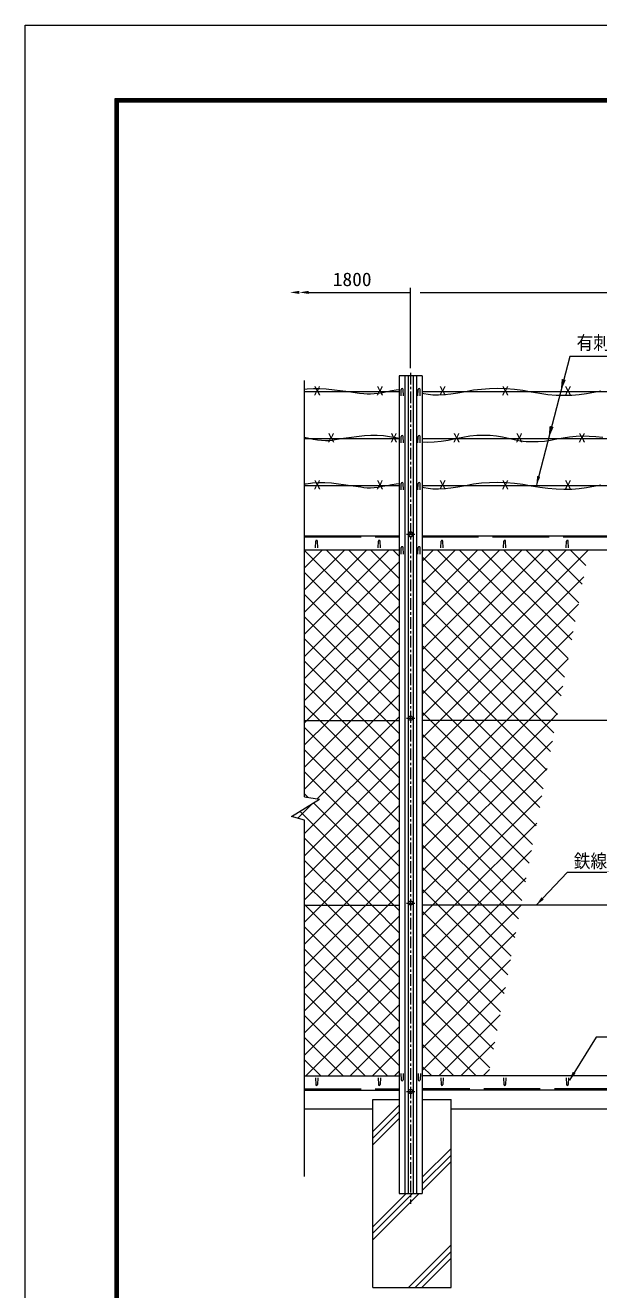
# Model space of a CAD drawing. Units: millimetres, scale not verified. Extents: x -4455 to 4455, y -3150 to 3150.
# Drawn here: x -4455 to -2625, y -887 to 3150 of the extents above; entities that cross this region are included whole.
import ezdxf
from ezdxf.enums import TextEntityAlignment as Align

# ---------------------------------------------------------------- set-up
doc = ezdxf.new("R2010")
doc.units = ezdxf.units.MM
doc.header["$LTSCALE"] = 30
doc.linetypes.add('DASHED', pattern=[7.5, 6, -1.5])
doc.linetypes.add('USER1', pattern=[2, 1.25, -0.25, 0.25, -0.25])
for name, color, linetype, lineweight in [('0-0_1部材', 3, 'Continuous', 18), ('0-1_5寸法', 1, 'Continuous', 18), ('0-3_8部品', 3, 'Continuous', 18), ('0-4_4基礎', 4, 'Continuous', 18), ('0-5_2網', 4, 'Continuous', 18), ('0-8_7詳細', 7, 'Continuous', 18), ('0-9_6文字', 3, 'Continuous', 9), ('0-A_中心線', 1, 'USER1', 18), ('0-B_KOUZOU', 7, 'Continuous', 9), ('0-D_GL', 7, 'Continuous', 9), ('0-E_0', 3, 'Continuous', 18), ('0-F_D-TTL', 7, 'Continuous', 9)]:
    doc.layers.add(name, color=color, linetype=linetype, lineweight=lineweight)
doc.styles.add('ＭＳ ゴシック', font='')
doc.styles.get('ＭＳ ゴシック').set_extended_font_data('MS Gothic')

msp = doc.modelspace()

# ---------------------------------------------------------------- linework, layer by layer
at = {"layer": '0-0_1部材', "color": 7, "lineweight": 9}
for p, q in [((-3261.72, 2030.91), (-3261.72, -579.09)), ((-3188.72, 2030.91), (-3261.72, 2030.91)), ((-3188.72, 2030.91), (-3188.72, -579.09)), ((-3563.42, 1520.91), (-3261.72, 1520.91)), ((-3188.72, 1520.91), (-1461.72, 1520.91)), ((-3563.42, 1475.91), (-3261.72, 1475.91)), ((-3188.72, 1475.91), (-1461.72, 1475.91)), ((-3563.42, -204.09), (-3261.72, -204.09)), ((-3563.42, -249.09), (-3261.72, -249.09))]:
    msp.add_line(p, q, dxfattribs=at)
at = {"layer": '0-0_1部材'}
for p, q in [((-3244.22, 2030.91), (-3244.22, -579.09)), ((-3232.72, 2030.91), (-3232.72, -579.09)), ((-3217.72, 2030.91), (-3217.72, -579.09)), ((-3206.22, 2030.91), (-3206.22, -579.09)), ((-3528.97, 1482.41), (-3528.22, 1502.91)), ((-3521.47, 1482.41), (-3522.22, 1502.91)), ((-3328.97, 1482.41), (-3328.22, 1502.91)), ((-3321.47, 1482.41), (-3322.22, 1502.91)), ((-3128.97, 1482.41), (-3128.22, 1502.91)), ((-3121.47, 1482.41), (-3122.22, 1502.91)), ((-2928.97, 1482.41), (-2928.22, 1502.91)), ((-2921.47, 1482.41), (-2922.22, 1502.91)), ((-2728.97, 1482.41), (-2728.22, 1502.91)), ((-2721.47, 1482.41), (-2722.22, 1502.91)), ((-3563.42, 930.91), (-3261.72, 930.91)), ((-1461.72, 930.91), (-3188.72, 930.91)), ((-3563.42, 340.91), (-3261.72, 340.91)), ((-1461.72, 340.91), (-3188.72, 340.91)), ((-3528.97, -210.59), (-3528.22, -231.09)), ((-3521.47, -210.59), (-3522.22, -231.09)), ((-3328.97, -210.59), (-3328.22, -231.09)), ((-3321.47, -210.59), (-3322.22, -231.09)), ((-3128.97, -210.59), (-3128.22, -231.09)), ((-3121.47, -210.59), (-3122.22, -231.09)), ((-2928.97, -210.59), (-2928.22, -231.09)), ((-2921.47, -210.59), (-2922.22, -231.09)), ((-2728.97, -210.59), (-2728.22, -231.09)), ((-2721.47, -210.59), (-2722.22, -231.09))]:
    msp.add_line(p, q, dxfattribs=at)
at = {"layer": '0-0_1部材', "color": 4}
for p, q in [((-3563.42, 686.69), (-3563.42, 2016.43)), ((-3563.42, 686.69), (-3515.73, 680.06)), ((-3605.52, 624.34), (-3515.73, 680.06)), ((-3563.42, 612.35), (-3605.52, 624.34)), ((-3563.42, -525.1), (-3563.42, 612.35))]:
    msp.add_line(p, q, dxfattribs=at)
at = {"layer": '0-0_1部材', "color": 1}
for p, q in [((-3563.42, 1980.91), (-3261.72, 1980.91)), ((-3188.72, 1980.91), (-1461.72, 1980.91)), ((-3563.42, 1830.91), (-3261.72, 1830.91)), ((-3188.72, 1830.91), (-1461.72, 1830.91)), ((-3563.42, 1680.91), (-3261.72, 1680.91)), ((-3188.72, 1680.91), (-1461.72, 1680.91))]:
    msp.add_line(p, q, dxfattribs=at)
at = {"layer": '0-0_1部材', "color": 1, "linetype": 'DASHED'}
for p, q in [((-3563.42, 1516.91), (-3261.72, 1516.91)), ((-3188.72, 1516.91), (-1461.72, 1516.91)), ((-3563.42, -245.09), (-3261.72, -245.09)), ((-1461.72, -245.09), (-3188.72, -245.09))]:
    msp.add_line(p, q, dxfattribs=at)
at = {"layer": '0-0_1部材', "color": 1}
for points in [[(-3563.42, 1988.33), (-3555.44, 1989.32), (-3535.54, 1990.67), (-3515.43, 1990.92), (-3495.13, 1990.07), (-3423.15, 1980.91)], [(-3423.15, 1980.91), (-3387.89, 1976.03), (-3374.56, 1974.89), (-3364.3, 1974), (-3353.19, 1973.9), (-3341.21, 1974.61), (-3328.37, 1976.12), (-3314.68, 1978.43), (-3300.12, 1981.54), (-3285.37, 1984.56), (-3271.1, 1986.62), (-3261.72, 1987.35)], [(-3188.72, 1976.4), (-3183.47, 1974.79), (-3169.68, 1972.27), (-3154.12, 1970.91), (-3136.81, 1970.71), (-3117.75, 1971.69), (-3096.93, 1973.83), (-3074.35, 1977.14), (-3050.02, 1981.62), (-3024.69, 1986.02), (-2999.1, 1989.12), (-2973.27, 1990.91), (-2947.19, 1991.4), (-2920.86, 1990.58), (-2894.28, 1988.45), (-2867.45, 1985.02), (-2840.37, 1980.28), (-2813.46, 1975.54), (-2787.12, 1972.09), (-2761.35, 1969.94), (-2736.16, 1969.1), (-2711.55, 1969.55), (-2687.51, 1971.29), (-2664.04, 1974.34), (-2641.15, 1978.68), (-2618.39, 1983.09)], [(-3439.78, 1830.91), (-3466.48, 1826.59), (-3475.88, 1824.89), (-3486.14, 1824), (-3497.25, 1823.9), (-3509.23, 1824.61), (-3522.06, 1826.12), (-3535.76, 1828.43), (-3550.32, 1831.54), (-3563.42, 1834.23)], [(-3261.72, 1830.69), (-3272.68, 1833.33), (-3292.18, 1836.87), (-3311.88, 1839.32), (-3331.78, 1840.67), (-3351.88, 1840.92), (-3372.19, 1840.07), (-3439.78, 1830.91)], [(-3036.21, 1838.2), (-3058.87, 1834.71), (-3082.16, 1829.88), (-3105.49, 1825.06), (-3128.26, 1821.57), (-3150.49, 1819.41), (-3172.17, 1818.6), (-3188.72, 1819)], [(-2612.18, 1833.93), (-2633.97, 1836.47), (-2655.49, 1837.92), (-2676.73, 1838.27), (-2697.69, 1837.52), (-2718.38, 1835.67), (-2738.79, 1832.73), (-2758.93, 1828.68), (-2778.85, 1824.7), (-2798.59, 1821.94), (-2818.15, 1820.41), (-2837.54, 1820.09), (-2856.75, 1821.01), (-2875.79, 1823.14), (-2894.66, 1826.5), (-2913.35, 1831.08), (-2932.26, 1835.61), (-2951.8, 1838.8), (-2971.96, 1840.65), (-2992.75, 1841.17), (-3014.17, 1840.35), (-3036.21, 1838.2)], [(-3563.42, 1685.93), (-3558.26, 1686.87), (-3538.56, 1689.32), (-3518.66, 1690.67), (-3498.55, 1690.92), (-3478.25, 1690.07), (-3417.07, 1680.91)], [(-3417.07, 1680.91), (-3383.96, 1676.59), (-3374.56, 1674.89), (-3364.3, 1674), (-3353.19, 1673.9), (-3341.21, 1674.61), (-3328.37, 1676.12), (-3314.68, 1678.43), (-3300.12, 1681.54), (-3285.37, 1684.56), (-3271.1, 1686.62), (-3261.72, 1687.35)], [(-3188.72, 1676.4), (-3183.47, 1674.79), (-3169.68, 1672.27), (-3154.12, 1670.91), (-3136.81, 1670.71), (-3117.75, 1671.69), (-3096.93, 1673.83), (-3074.35, 1677.14), (-3050.02, 1681.62), (-3024.69, 1686.02), (-2999.1, 1689.12), (-2973.27, 1690.91), (-2947.19, 1691.4), (-2920.86, 1690.58), (-2894.28, 1688.45), (-2867.45, 1685.02), (-2840.37, 1680.28), (-2813.46, 1675.54), (-2787.12, 1672.09), (-2761.35, 1669.94), (-2736.16, 1669.1), (-2711.55, 1669.55), (-2687.51, 1671.29), (-2664.04, 1674.34), (-2641.15, 1678.68), (-2618.39, 1683.09)]]:
    msp.add_lwpolyline(points, dxfattribs=at)
at = {"layer": '0-0_1部材'}
for centre, start, end in [((-3525.22, 1502.91), 0, 180), ((-3325.22, 1502.91), 0, 180), ((-3125.22, 1502.91), 0, 180), ((-2925.22, 1502.91), 0, 180), ((-2725.22, 1502.91), 0, 180), ((-3525.22, -231.09), 180, 0), ((-3325.22, -231.09), 180, 0), ((-3125.22, -231.09), 180, 0), ((-2925.22, -231.09), 180, 0), ((-2725.22, -231.09), 180, 0)]:
    msp.add_arc(centre, 3, start, end, dxfattribs=at)
at = {"layer": '0-1_5寸法'}
msp.add_line((-3550.34, 2297.63), (-3225.22, 2297.63), dxfattribs=at)
for points in [[(-3580.34, 2302.63), (-3580.34, 2292.63), (-3610.34, 2297.63)], [(-3550.34, 2302.63), (-3550.34, 2292.63), (-3580.34, 2297.63)]]:
    msp.add_solid(points, dxfattribs=at)
at = {"layer": '0-3_8部品', "color": 1, "linetype": 'USER1'}
for p, q in [((-3238.66, 1525.36), (-3211.78, 1525.36)), ((-3238.65, 938.04), (-3211.77, 938.04)), ((-3238.65, 348.04), (-3211.77, 348.04)), ((-3238.65, -253.54), (-3211.77, -253.54))]:
    msp.add_line(p, q, dxfattribs=at)
at = {"layer": '0-3_8部品'}
msp.add_lwpolyline([(-3217.39, 1525.36), (-3221.31, 1532.15), (-3229.15, 1532.15), (-3233.07, 1525.36), (-3229.15, 1518.57), (-3221.31, 1518.57)], close=True, dxfattribs=at)
for centre in [(-3225.23, 1525.36), (-3225.22, 938.04), (-3225.22, 348.04), (-3225.22, -253.54)]:
    msp.add_circle(centre, 6.8, dxfattribs=at)
at = {"layer": '0-4_4基礎', "color": 7, "lineweight": 9}
for p, q in [((-3346.27, -879.09), (-3346.27, -279.09)), ((-3346.27, -279.09), (-3261.72, -279.09)), ((-3188.72, -279.09), (-3096.27, -279.09)), ((-3096.27, -879.09), (-3096.27, -279.09)), ((-3346.27, -879.09), (-3096.27, -879.09))]:
    msp.add_line(p, q, dxfattribs=at)
at = {"layer": '0-4_4基礎'}
for p, q in [((-3346.27, -381.87), (-3261.72, -297.32)), ((-3346.27, -403.08), (-3261.72, -318.53)), ((-3346.27, -424.29), (-3261.72, -339.74)), ((-3188.72, -527.78), (-3096.27, -435.33)), ((-3188.72, -548.99), (-3096.27, -456.54)), ((-3188.72, -570.2), (-3096.27, -477.75)), ((-3346.27, -727.75), (-3197.61, -579.09)), ((-3346.27, -706.54), (-3218.82, -579.09)), ((-3346.27, -685.33), (-3240.04, -579.09)), ((-3232.21, -879.09), (-3096.27, -743.15)), ((-3211, -879.09), (-3096.27, -764.36)), ((-3189.79, -879.09), (-3096.27, -785.57))]:
    msp.add_line(p, q, dxfattribs=at)
at = {"layer": '0-5_2網'}
for p, q in [((-3563.42, 1418.42), (-3505.94, 1475.91)), ((-3563.42, 1347.71), (-3435.23, 1475.91)), ((-3563.42, 1277), (-3364.52, 1475.91)), ((-3563.42, 1206.29), (-3293.81, 1475.91)), ((-3261.72, 1172.31), (-3563.42, 1474.02)), ((-3261.72, 1243.02), (-3494.6, 1475.91)), ((-3261.72, 1313.74), (-3423.89, 1475.91)), ((-3261.72, 1384.45), (-3353.18, 1475.91)), ((-3261.72, 1455.16), (-3282.47, 1475.91)), ((-3188.72, 1439.57), (-3152.39, 1475.91)), ((-3188.72, 1368.86), (-3081.68, 1475.91)), ((-3188.72, 1298.15), (-3010.96, 1475.91)), ((-3188.72, 1227.44), (-2940.25, 1475.91)), ((-3188.72, 1156.73), (-2869.54, 1475.91)), ((-3188.72, 1086.02), (-2798.83, 1475.91)), ((-3188.72, 1015.31), (-2728.12, 1475.91)), ((-3188.72, 944.6), (-2657.41, 1475.91)), ((-2734.2, 1069.06), (-3141.05, 1475.91)), ((-2722.88, 1128.44), (-3070.34, 1475.91)), ((-2711.55, 1187.83), (-2999.63, 1475.91)), ((-2700.22, 1247.21), (-2928.92, 1475.91)), ((-2688.89, 1306.59), (-2858.2, 1475.91)), ((-2677.56, 1365.97), (-2787.49, 1475.91)), ((-2666.23, 1425.35), (-2716.78, 1475.91)), ((-3563.42, 1135.58), (-3261.72, 1437.28)), ((-2745.53, 1009.68), (-3188.72, 1452.87)), ((-3261.72, 1101.6), (-3563.42, 1403.31)), ((-2756.86, 950.3), (-3188.72, 1382.16)), ((-3131.7, 930.91), (-2673.06, 1389.55)), ((-3563.42, 1064.87), (-3261.72, 1366.57)), ((-3261.72, 1030.89), (-3563.42, 1332.6)), ((-3563.42, 994.16), (-3261.72, 1295.86)), ((-2808.18, 930.91), (-3188.72, 1311.45)), ((-3060.99, 930.91), (-2689.73, 1302.17)), ((-3261.72, 960.18), (-3563.42, 1261.89)), ((-3555.96, 930.91), (-3261.72, 1225.15)), ((-2878.89, 930.91), (-3188.72, 1240.74)), ((-2990.28, 930.91), (-2706.4, 1214.78)), ((-3303.15, 930.91), (-3563.42, 1191.18)), ((-3485.25, 930.91), (-3261.72, 1154.44)), ((-2949.6, 930.91), (-3188.72, 1170.02)), ((-3373.86, 930.91), (-3563.42, 1120.47)), ((-3020.31, 930.91), (-3188.72, 1099.31)), ((-2919.57, 930.91), (-2723.07, 1127.4)), ((-3444.58, 930.91), (-3563.42, 1049.76)), ((-3414.54, 930.91), (-3261.72, 1083.73)), ((-3343.83, 930.91), (-3261.72, 1013.02)), ((-3091.02, 930.91), (-3188.72, 1028.6)), ((-2848.86, 930.91), (-2739.75, 1040.02)), ((-3563.42, 923.45), (-3555.96, 930.91)), ((-3563.42, 852.74), (-3485.25, 930.91)), ((-3563.42, 782.02), (-3414.54, 930.91)), ((-3563.42, 711.31), (-3343.83, 930.91)), ((-3261.72, 748.05), (-3444.58, 930.91)), ((-3261.72, 818.76), (-3373.86, 930.91)), ((-3261.72, 889.47), (-3303.15, 930.91)), ((-3188.72, 873.89), (-3131.7, 930.91)), ((-3188.72, 803.18), (-3060.99, 930.91)), ((-3188.72, 732.47), (-2990.28, 930.91)), ((-3188.72, 661.76), (-2919.57, 930.91)), ((-3188.72, 591.04), (-2848.86, 930.91)), ((-3188.72, 520.33), (-2778.15, 930.91)), ((-2813.51, 653.4), (-3091.02, 930.91)), ((-2802.18, 712.78), (-3020.31, 930.91)), ((-2790.85, 772.16), (-2949.6, 930.91)), ((-2779.52, 831.54), (-2878.89, 930.91)), ((-2768.19, 890.92), (-2808.18, 930.91)), ((-2778.15, 930.91), (-2756.42, 952.63)), ((-3261.72, 606.63), (-3563.42, 908.33)), ((-3563.42, 569.89), (-3261.72, 871.6)), ((-2836.17, 534.64), (-3188.72, 887.18)), ((-3188.72, 449.62), (-2773.09, 865.25)), ((-3261.72, 535.92), (-3563.42, 837.62)), ((-2847.5, 475.26), (-3188.72, 816.47)), ((-3563.42, 499.18), (-3261.72, 800.89)), ((-3188.72, 378.91), (-2789.77, 777.87)), ((-3261.72, 465.21), (-3563.42, 766.91)), ((-3563.42, 428.47), (-3261.72, 730.18)), ((-2858.83, 415.88), (-3188.72, 745.76)), ((-3552.38, 685.15), (-3563.42, 696.2)), ((-3156.01, 340.91), (-2806.44, 690.48)), ((-3585.42, 618.61), (-3537.45, 666.58)), ((-3563.42, 357.76), (-3261.72, 659.47)), ((-3261.72, 394.5), (-3535.2, 667.98)), ((-2870.16, 356.49), (-3188.72, 675.05)), ((-3509.57, 340.91), (-3261.72, 588.76)), ((-3085.3, 340.91), (-2823.11, 603.1)), ((-3349.55, 340.91), (-3563.42, 554.78)), ((-2996, 340.91), (-3188.72, 533.63)), ((-3438.86, 340.91), (-3261.72, 518.04)), ((-3014.59, 340.91), (-2839.78, 515.72)), ((-3420.26, 340.91), (-3563.42, 484.07)), ((-3368.15, 340.91), (-3261.72, 447.33)), ((-3066.71, 340.91), (-3188.72, 462.92)), ((-3490.97, 340.91), (-3563.42, 413.36)), ((-2943.88, 340.91), (-2856.46, 428.33)), ((-3137.42, 340.91), (-3188.72, 392.21)), ((-3563.42, 287.05), (-3509.57, 340.91)), ((-3563.42, 216.34), (-3438.86, 340.91)), ((-3563.42, 145.63), (-3368.15, 340.91)), ((-3261.72, 111.65), (-3490.97, 340.91)), ((-3261.72, 182.36), (-3420.26, 340.91)), ((-3261.72, 253.08), (-3349.55, 340.91)), ((-3188.72, 308.2), (-3156.01, 340.91)), ((-3188.72, 237.49), (-3085.3, 340.91)), ((-3188.72, 166.78), (-3014.59, 340.91)), ((-3188.72, 96.07), (-2943.88, 340.91)), ((-3188.72, 25.36), (-2873.17, 340.91)), ((-2915.48, 118.97), (-3137.42, 340.91)), ((-2904.15, 178.35), (-3066.71, 340.91)), ((-2892.82, 237.73), (-2996, 340.91)), ((-2873.17, 340.91), (-2873.13, 340.95)), ((-3563.42, 4.21), (-3261.72, 305.91)), ((-2926.81, 59.59), (-3188.72, 321.5)), ((-3261.72, -29.77), (-3563.42, 271.94)), ((-3188.72, -45.35), (-2889.8, 253.56)), ((-2938.14, 0.21), (-3188.72, 250.79)), ((-3563.42, -66.5), (-3261.72, 235.2)), ((-3261.72, -100.48), (-3563.42, 201.23)), ((-3563.42, -137.21), (-3261.72, 164.49)), ((-2949.47, -59.17), (-3188.72, 180.08)), ((-3188.72, -116.06), (-2906.48, 166.18)), ((-3261.72, -171.19), (-3563.42, 130.52)), ((-3559.59, -204.09), (-3261.72, 93.78)), ((-2960.8, -118.55), (-3188.72, 109.36)), ((-3299.52, -204.09), (-3563.42, 59.81)), ((-3188.72, -186.77), (-2923.15, 78.8)), ((-3488.88, -204.09), (-3261.72, 23.07)), ((-2972.13, -177.93), (-3188.72, 38.65)), ((-3370.24, -204.09), (-3563.42, -10.91)), ((-3016.68, -204.09), (-3188.72, -32.06)), ((-3135.33, -204.09), (-2939.82, -8.59)), ((-3418.17, -204.09), (-3261.72, -47.64)), ((-3440.95, -204.09), (-3563.42, -81.62)), ((-3347.46, -204.09), (-3261.72, -118.35)), ((-3087.39, -204.09), (-3188.72, -102.77)), ((-3064.62, -204.09), (-2956.49, -95.97)), ((-3511.66, -204.09), (-3563.42, -152.33)), ((-3276.75, -204.09), (-3261.72, -189.06)), ((-3158.1, -204.09), (-3188.72, -173.48)), ((-2993.91, -204.09), (-2973.17, -183.35))]:
    msp.add_line(p, q, dxfattribs=at)
for points in [[(-3261.72, 677.34), (-3515.29, 930.91), (-3563.42, 979.04)], [(-3522.97, 681.06), (-3273.12, 930.91), (-3261.72, 942.31)], [(-2824.84, 594.02), (-3161.73, 930.91), (-3188.72, 957.89)], [(-3261.72, 323.79), (-3278.84, 340.91), (-3578.83, 640.9)], [(-2881.49, 297.11), (-2925.29, 340.91), (-3188.72, 604.34)], [(-3563.42, 74.92), (-3297.44, 340.91), (-3261.72, 376.62)], [(-3261.72, 40.94), (-3561.68, 340.91), (-3563.42, 342.65)]]:
    msp.add_lwpolyline(points, dxfattribs=at)
at = {"layer": '0-8_7詳細', "color": 1}
for p, q in [((-3225.22, 2055.75), (-3225.22, 2312.63)), ((-3195.22, 2297.63), (-1455.22, 2297.63))]:
    msp.add_line(p, q, dxfattribs=at)
at = {"layer": '0-9_6文字', "color": 7}
msp.add_line((-2633.05, -79.99), (-2718.46, -217.41), dxfattribs=at)
at = {"layer": '0-9_6文字', "color": 1, "lineweight": 18}
msp.add_line((-2006.61, -79.99), (-2633.05, -79.99), dxfattribs=at)
at = {"layer": '0-9_6文字', "color": 7}
msp.add_lwpolyline([(-1974.77, 2092.84), (-2717.82, 2092.84), (-2823.77, 1682.84)], dxfattribs=at)
at = {"layer": '0-9_6文字', "color": 6, "lineweight": 18}
msp.add_lwpolyline([(-2531.18, 445.78), (-2725.72, 445.78), (-2823.55, 342.36)], dxfattribs=at)
at = {"layer": '0-9_6文字', "color": 1}
for points in [[(-2730.29, 2017.97), (-2743.19, 2021.3), (-2746.75, 1980.91)], [(-2769.05, 1867.97), (-2781.96, 1871.3), (-2785.51, 1830.91)]]:
    msp.add_solid(points, dxfattribs=at)
at = {"layer": '0-9_6文字', "color": 7}
for points in [[(-2824.27, 1680.91), (-2821.81, 1711.26), (-2811.72, 1708.65)], [(-2719.52, -219.11), (-2708.1, -190.88), (-2699.25, -196.38)]]:
    msp.add_solid(points, dxfattribs=at)
at = {"layer": '0-9_6文字', "color": 6}
msp.add_solid([(-2824.92, 340.91), (-2808.09, 366.28), (-2800.52, 359.12)], dxfattribs=at)
at = {"layer": '0-A_中心線'}
msp.add_line((-3225.22, 2041.15), (-3225.22, -612.63), dxfattribs=at)
at = {"layer": '0-B_KOUZOU'}
for p, q in [((-1461.72, -204.09), (-3188.72, -204.09)), ((-1461.72, -249.09), (-3188.72, -249.09))]:
    msp.add_line(p, q, dxfattribs=at)
at = {"layer": '0-D_GL'}
for p, q in [((-3563.42, -309.09), (-3346.27, -309.09)), ((-3096.27, -309.09), (-1546.27, -309.09)), ((-3261.72, -579.09), (-3188.72, -579.09))]:
    msp.add_line(p, q, dxfattribs=at)
at = {"layer": '0-E_0'}
for p, q in [((-3255.97, 1967.28), (-3255.22, 1987.78)), ((-3248.47, 1967.28), (-3249.22, 1987.78)), ((-3201.97, 1967.28), (-3201.22, 1987.78)), ((-3194.47, 1967.28), (-3195.22, 1987.78)), ((-3255.97, 1817.28), (-3255.22, 1837.78)), ((-3248.47, 1817.28), (-3249.22, 1837.78)), ((-3201.97, 1817.28), (-3201.22, 1837.78)), ((-3194.47, 1817.28), (-3195.22, 1837.78)), ((-3255.97, 1667.28), (-3255.22, 1687.78)), ((-3248.47, 1667.28), (-3249.22, 1687.78)), ((-3201.97, 1667.28), (-3201.22, 1687.78)), ((-3194.47, 1667.28), (-3195.22, 1687.78)), ((-3255.97, 1462.28), (-3255.22, 1482.78)), ((-3248.47, 1462.28), (-3249.22, 1482.78)), ((-3201.97, 1462.28), (-3201.22, 1482.78)), ((-3194.47, 1462.28), (-3195.22, 1482.78)), ((-3256.22, -196.07), (-3255.47, -216.57)), ((-3248.72, -196.07), (-3249.47, -216.57)), ((-3201.72, -196.07), (-3200.97, -216.57)), ((-3194.22, -196.07), (-3194.97, -216.57))]:
    msp.add_line(p, q, dxfattribs=at)
for centre, start, end in [((-3252.22, 1987.78), 0, 180), ((-3198.22, 1987.78), 0, 180), ((-3252.22, 1837.78), 0, 180), ((-3198.22, 1837.78), 0, 180), ((-3252.22, 1687.78), 0, 180), ((-3198.22, 1687.78), 0, 180), ((-3252.22, 1482.78), 0, 180), ((-3198.22, 1482.78), 0, 180), ((-3252.47, -216.57), 180, 0), ((-3197.97, -216.57), 180, 0)]:
    msp.add_arc(centre, 3, start, end, dxfattribs=at)
at = {"layer": '0-F_D-TTL', "color": 2, "lineweight": 18}
msp.add_lwpolyline([(-4454.56, 3150.45), (4455.14, 3150.45), (4455.14, -3149.97), (-4454.56, -3149.97)], close=True, dxfattribs=at)
at = {"layer": '0-F_D-TTL'}
for points in [[(-4168.18, 2917.11), (4168.75, 2917.11), (4168.75, -2916.62), (-4168.18, -2916.62)], [(-4165.53, 2914.45), (4166.1, 2914.45), (4166.1, -2913.97), (-4165.53, -2913.97)], [(-4162.87, 2911.8), (4163.45, 2911.8), (4163.45, -2911.32), (-4162.87, -2911.32)], [(-4160.22, 2909.15), (4160.8, 2909.15), (4160.8, -2908.67), (-4160.22, -2908.67)], [(-4157.57, 2906.5), (4158.15, 2906.5), (4158.15, -2906.02), (-4157.57, -2906.02)]]:
    msp.add_lwpolyline(points, close=True, dxfattribs=at)

# ---------------------------------------------------------------- texts
at = {"layer": '0-0_1部材', "color": 1, "style": 'ＭＳ ゴシック', "width": 1.2}
for p in [(-3535.04, 1960.63), (-3335.04, 1960.63), (-3135.04, 1960.63), (-2935.04, 1960.63), (-2735.04, 1960.63), (-3490.53, 1810.63), (-3290.53, 1810.63), (-3090.53, 1810.63), (-2890.53, 1810.63), (-2690.53, 1810.63), (-3535.04, 1660.63), (-3335.04, 1660.63), (-3135.04, 1660.63), (-2935.04, 1660.63), (-2735.04, 1660.63)]:
    msp.add_text('X', height=28.81, dxfattribs=at).set_placement(p, align=Align.BOTTOM_LEFT)
at = {"layer": '0-1_5寸法', "color": 3, "style": 'ＭＳ ゴシック', "width": 1.05}
msp.add_text('1800', height=43.33, dxfattribs=at).set_placement((-3473.69, 2304.72), align=Align.BOTTOM_LEFT)
at = {"layer": '0-9_6文字', "style": 'ＭＳ ゴシック', "width": 0.9}
for s, p in [('有刺鉄線', (-2695.92, 2102.08)), ('鉄線', (-2704.71, 447.48))]:
    msp.add_text(s, height=43.33, dxfattribs=at).set_placement(p, align=Align.BOTTOM_LEFT)

doc.saveas('drawing.dxf')
